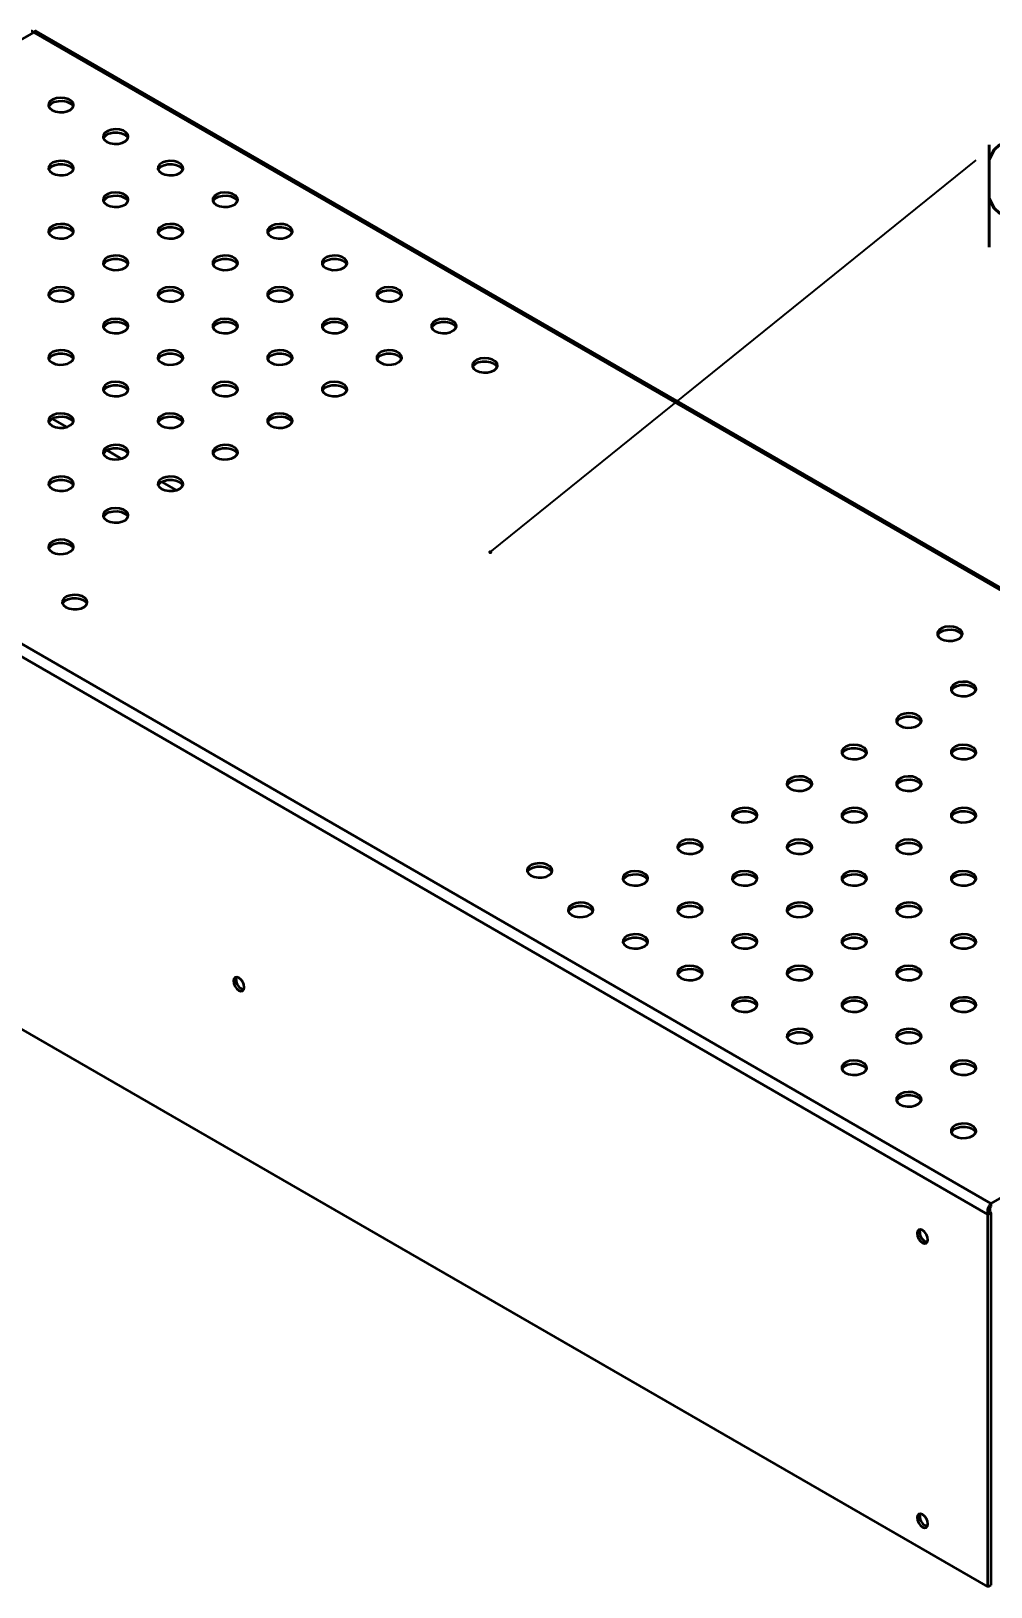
# Model space of a CAD drawing. Header units: millimetres. Extents: x -703 to 1382, y -307 to 590.
# Drawn here: x 76.8 to 324.9, y 187.8 to 590.2 of the extents above; entities that cross this region are included whole.
import ezdxf

# ---------------------------------------------------------------- set-up
doc = ezdxf.new("R2010")
doc.units = ezdxf.units.MM
doc.styles.add('SLDTEXTSTYLE1', font='TXT', dxfattribs={"width": 0.605, "bigfont": 'bigfont'})
doc.dimstyles.new('SLDDIMSTYLE0', dxfattribs={"dimtxt": 0.18, "dimasz": 1, "dimexe": 0, "dimexo": 0.0625, "dimgap": 0, "dimtad": 0, "dimtih": 1, "dimtoh": 1, "dimdec": 0, "dimrnd": 1e-09, "dimzin": 0, "dimdsep": 46, "dimtxsty": 'Standard', "dimblk1": 'DOT', "dimblk2": 'DOT', "dimsah": 1, "dimcen": 0.09, "dimadec": 0, "dimazin": 0, "dimtfac": 1, "dimtdec": 0, "dimtofl": 0, "dimtmove": 0, "dimatfit": 3, "dimldrblk": 'DOT', "dimfxl": 1, "dimfrac": 2, "dimtolj": 1, "dimtzin": 0, "dimarcsym": 0})

# ---------------------------------------------------------------- blocks, each defined once
blk = doc.blocks.new('SW_NOTE_0')
at = {"color": 0, "linetype": 'Continuous', "lineweight": 0, "insert": (0.57, 12.71), "char_height": 26.4583, "attachment_point": 1, "style": 'SLDTEXTSTYLE1'}
blk.add_mtext('parlak yüzey dışarda kalacak', dxfattribs=at)
blk = doc.blocks.new('_Dot')
at = {"color": 0, "linetype": 'ByBlock', "lineweight": -2}
blk.add_line((-0.5, 0), (-1, 0), dxfattribs=at)
at = {"color": 0, "linetype": 'ByBlock', "const_width": 0.5}
blk.add_lwpolyline([(-0.25, 0, 1), (0.25, 0, 1)], format="xyb", close=True, dxfattribs=at)

msp = doc.modelspace()

# ---------------------------------------------------------------- linework, layer by layer
at = {"color": 7, "linetype": 'Continuous', "lineweight": 35}
for p, q in [((-61.13, 509.83), (77.46, 589.84)), ((77.46, 589.84), (463.54, 366.96)), ((464.87, 366.87), (78.13, 590.13)), ((324.19, 284.13), (-63.2, 507.76)), ((324.95, 286.96), (-61.13, 509.83)), ((82.22, 489.93), (85.99, 487.75)), ((96.36, 481.76), (100.13, 479.58)), ((110.5, 473.6), (114.28, 471.42)), ((-63.2, 411.41), (324.19, 187.77)), ((463.54, 366.96), (324.95, 286.96)), ((324.95, 286.96), (324.95, 286.14)), ((324.9, 284.53), (324.19, 284.13)), ((324.19, 187.77), (324.19, 284.13)), ((324.9, 284.53), (324.9, 188.18)), ((324.9, 188.18), (324.19, 187.77))]:
    msp.add_line(p, q, dxfattribs=at)
at = {"color": 7, "linetype": 'Continuous', "lineweight": 35, "flags": 128}
for points in [[(82.23, 569.74), (83.1, 569.38), (84.13, 569.2), (85.2, 569.23), (86.2, 569.45), (87.01, 569.85), (87.56, 570.38), (87.78, 570.99), (87.65, 571.6), (87.18, 572.16), (86.42, 572.59), (85.46, 572.86), (84.4, 572.94), (83.35, 572.81), (82.43, 572.5), (81.74, 572.03), (81.35, 571.45), (81.31, 570.83), (81.61, 570.24), (82.23, 569.74)], [(81.36, 570.66), (81.5, 570.93), (82.05, 571.46), (82.87, 571.86), (83.86, 572.08), (84.93, 572.11), (85.96, 571.93), (86.83, 571.58)], [(86.83, 571.58), (87.45, 571.07), (87.7, 570.66)], [(96.38, 561.57), (97.25, 561.22), (98.27, 561.04), (99.34, 561.06), (100.34, 561.29), (101.15, 561.69), (101.7, 562.22), (101.92, 562.82), (101.79, 563.44), (101.32, 563.99), (100.56, 564.43), (99.6, 564.7), (98.54, 564.78), (97.49, 564.65), (96.57, 564.33), (95.88, 563.86), (95.49, 563.29), (95.45, 562.67), (95.75, 562.08), (96.38, 561.57)], [(95.5, 562.49), (95.65, 562.77), (96.19, 563.3), (97.01, 563.7), (98.01, 563.92), (99.08, 563.95), (100.1, 563.77), (100.97, 563.41)], [(100.97, 563.41), (101.59, 562.91), (101.85, 562.49)], [(82.23, 553.41), (83.1, 553.05), (84.13, 552.88), (85.2, 552.9), (86.2, 553.13), (87.01, 553.52), (87.56, 554.05), (87.78, 554.66), (87.65, 555.27), (87.18, 555.83), (86.42, 556.26), (85.46, 556.54), (84.4, 556.61), (83.35, 556.48), (82.43, 556.17), (81.74, 555.7), (81.35, 555.12), (81.31, 554.5), (81.61, 553.91), (82.23, 553.41)], [(81.36, 554.33), (81.5, 554.6), (82.05, 555.13), (82.87, 555.53), (83.86, 555.76), (84.93, 555.78), (85.96, 555.61), (86.83, 555.25)], [(110.52, 553.41), (111.39, 553.05), (112.41, 552.88), (113.48, 552.9), (114.48, 553.13), (115.3, 553.52), (115.84, 554.05), (116.06, 554.66), (115.93, 555.27), (115.46, 555.83), (114.7, 556.26), (113.74, 556.54), (112.68, 556.61), (111.63, 556.48), (110.72, 556.17), (110.02, 555.7), (109.64, 555.12), (109.59, 554.5), (109.9, 553.91), (110.52, 553.41)], [(109.64, 554.33), (109.79, 554.6), (110.34, 555.13), (111.15, 555.53), (112.15, 555.76), (113.22, 555.78), (114.24, 555.61), (115.11, 555.25)], [(86.83, 555.25), (87.45, 554.74), (87.7, 554.33)], [(115.11, 555.25), (115.74, 554.74), (115.99, 554.33)], [(96.38, 545.25), (97.25, 544.89), (98.27, 544.71), (99.34, 544.74), (100.34, 544.96), (101.15, 545.36), (101.7, 545.89), (101.92, 546.5), (101.79, 547.11), (101.32, 547.66), (100.56, 548.1), (99.6, 548.37), (98.54, 548.45), (97.49, 548.32), (96.57, 548), (95.88, 547.53), (95.49, 546.96), (95.45, 546.34), (95.75, 545.75), (96.38, 545.25)], [(95.5, 546.16), (95.65, 546.44), (96.19, 546.97), (97.01, 547.37), (98.01, 547.59), (99.08, 547.62), (100.1, 547.44), (100.97, 547.08)], [(124.66, 545.25), (125.53, 544.89), (126.56, 544.71), (127.62, 544.74), (128.62, 544.96), (129.44, 545.36), (129.99, 545.89), (130.21, 546.5), (130.07, 547.11), (129.6, 547.66), (128.85, 548.1), (127.89, 548.37), (126.82, 548.45), (125.78, 548.32), (124.86, 548), (124.17, 547.53), (123.78, 546.96), (123.73, 546.34), (124.04, 545.75), (124.66, 545.25)], [(123.79, 546.16), (123.93, 546.44), (124.48, 546.97), (125.29, 547.37), (126.29, 547.59), (127.36, 547.62), (128.39, 547.44), (129.26, 547.08)], [(100.97, 547.08), (101.59, 546.58), (101.85, 546.16)], [(129.26, 547.08), (129.88, 546.58), (130.13, 546.16)], [(82.23, 537.08), (83.1, 536.72), (84.13, 536.55), (85.2, 536.57), (86.2, 536.8), (87.01, 537.2), (87.56, 537.73), (87.78, 538.33), (87.65, 538.94), (87.18, 539.5), (86.42, 539.94), (85.46, 540.21), (84.4, 540.28), (83.35, 540.16), (82.43, 539.84), (81.74, 539.37), (81.35, 538.79), (81.31, 538.18), (81.61, 537.58), (82.23, 537.08)], [(81.36, 538), (81.5, 538.27), (82.05, 538.8), (82.87, 539.2), (83.86, 539.43), (84.93, 539.45), (85.96, 539.28), (86.83, 538.92)], [(110.52, 537.08), (111.39, 536.72), (112.41, 536.55), (113.48, 536.57), (114.48, 536.8), (115.3, 537.2), (115.84, 537.73), (116.06, 538.33), (115.93, 538.94), (115.46, 539.5), (114.7, 539.94), (113.74, 540.21), (112.68, 540.28), (111.63, 540.16), (110.72, 539.84), (110.02, 539.37), (109.64, 538.79), (109.59, 538.18), (109.9, 537.58), (110.52, 537.08)], [(109.64, 538), (109.79, 538.27), (110.34, 538.8), (111.15, 539.2), (112.15, 539.43), (113.22, 539.45), (114.24, 539.28), (115.11, 538.92)], [(138.8, 537.08), (139.67, 536.72), (140.7, 536.55), (141.77, 536.57), (142.76, 536.8), (143.58, 537.2), (144.13, 537.73), (144.35, 538.33), (144.22, 538.94), (143.75, 539.5), (142.99, 539.94), (142.03, 540.21), (140.97, 540.28), (139.92, 540.16), (139, 539.84), (138.31, 539.37), (137.92, 538.79), (137.88, 538.18), (138.18, 537.58), (138.8, 537.08)], [(137.93, 538), (138.07, 538.27), (138.62, 538.8), (139.44, 539.2), (140.43, 539.43), (141.5, 539.45), (142.53, 539.28), (143.4, 538.92)], [(86.83, 538.92), (87.45, 538.42), (87.7, 538)], [(115.11, 538.92), (115.74, 538.42), (115.99, 538)], [(143.4, 538.92), (144.02, 538.42), (144.27, 538)], [(96.38, 528.92), (97.25, 528.56), (98.27, 528.38), (99.34, 528.41), (100.34, 528.63), (101.15, 529.03), (101.7, 529.56), (101.92, 530.17), (101.79, 530.78), (101.32, 531.33), (100.56, 531.77), (99.6, 532.04), (98.54, 532.12), (97.49, 531.99), (96.57, 531.68), (95.88, 531.21), (95.49, 530.63), (95.45, 530.01), (95.75, 529.42), (96.38, 528.92)], [(95.5, 529.84), (95.65, 530.11), (96.19, 530.64), (97.01, 531.04), (98.01, 531.26), (99.08, 531.29), (100.1, 531.11), (100.97, 530.75)], [(124.66, 528.92), (125.53, 528.56), (126.56, 528.38), (127.62, 528.41), (128.62, 528.63), (129.44, 529.03), (129.99, 529.56), (130.21, 530.17), (130.07, 530.78), (129.6, 531.33), (128.85, 531.77), (127.89, 532.04), (126.82, 532.12), (125.78, 531.99), (124.86, 531.68), (124.17, 531.21), (123.78, 530.63), (123.73, 530.01), (124.04, 529.42), (124.66, 528.92)], [(123.79, 529.84), (123.93, 530.11), (124.48, 530.64), (125.29, 531.04), (126.29, 531.26), (127.36, 531.29), (128.39, 531.11), (129.26, 530.75)], [(152.94, 528.92), (153.81, 528.56), (154.84, 528.38), (155.91, 528.41), (156.91, 528.63), (157.72, 529.03), (158.27, 529.56), (158.49, 530.17), (158.36, 530.78), (157.89, 531.33), (157.13, 531.77), (156.17, 532.04), (155.11, 532.12), (154.06, 531.99), (153.14, 531.68), (152.45, 531.21), (152.06, 530.63), (152.02, 530.01), (152.32, 529.42), (152.94, 528.92)], [(152.07, 529.84), (152.21, 530.11), (152.76, 530.64), (153.58, 531.04), (154.58, 531.26), (155.64, 531.29), (156.67, 531.11), (157.54, 530.75)], [(100.97, 530.75), (101.59, 530.25), (101.85, 529.84)], [(129.26, 530.75), (129.88, 530.25), (130.13, 529.84)], [(157.54, 530.75), (158.16, 530.25), (158.41, 529.84)], [(82.23, 520.75), (83.1, 520.4), (84.13, 520.22), (85.2, 520.24), (86.2, 520.47), (87.01, 520.87), (87.56, 521.4), (87.78, 522), (87.65, 522.62), (87.18, 523.17), (86.42, 523.61), (85.46, 523.88), (84.4, 523.96), (83.35, 523.83), (82.43, 523.51), (81.74, 523.04), (81.35, 522.47), (81.31, 521.85), (81.61, 521.26), (82.23, 520.75)], [(81.36, 521.67), (81.5, 521.95), (82.05, 522.48), (82.87, 522.88), (83.86, 523.1), (84.93, 523.13), (85.96, 522.95), (86.83, 522.59)], [(110.52, 520.75), (111.39, 520.4), (112.41, 520.22), (113.48, 520.24), (114.48, 520.47), (115.3, 520.87), (115.84, 521.4), (116.06, 522), (115.93, 522.62), (115.46, 523.17), (114.7, 523.61), (113.74, 523.88), (112.68, 523.96), (111.63, 523.83), (110.72, 523.51), (110.02, 523.04), (109.64, 522.47), (109.59, 521.85), (109.9, 521.26), (110.52, 520.75)], [(109.64, 521.67), (109.79, 521.95), (110.34, 522.48), (111.15, 522.88), (112.15, 523.1), (113.22, 523.13), (114.24, 522.95), (115.11, 522.59)], [(138.8, 520.75), (139.67, 520.4), (140.7, 520.22), (141.77, 520.24), (142.76, 520.47), (143.58, 520.87), (144.13, 521.4), (144.35, 522), (144.22, 522.62), (143.75, 523.17), (142.99, 523.61), (142.03, 523.88), (140.97, 523.96), (139.92, 523.83), (139, 523.51), (138.31, 523.04), (137.92, 522.47), (137.88, 521.85), (138.18, 521.26), (138.8, 520.75)], [(137.93, 521.67), (138.07, 521.95), (138.62, 522.48), (139.44, 522.88), (140.43, 523.1), (141.5, 523.13), (142.53, 522.95), (143.4, 522.59)], [(167.09, 520.75), (167.96, 520.4), (168.98, 520.22), (170.05, 520.24), (171.05, 520.47), (171.86, 520.87), (172.41, 521.4), (172.63, 522), (172.5, 522.62), (172.03, 523.17), (171.27, 523.61), (170.31, 523.88), (169.25, 523.96), (168.2, 523.83), (167.28, 523.51), (166.59, 523.04), (166.2, 522.47), (166.16, 521.85), (166.46, 521.26), (167.09, 520.75)], [(166.21, 521.67), (166.36, 521.95), (166.9, 522.48), (167.72, 522.88), (168.72, 523.1), (169.79, 523.13), (170.81, 522.95), (171.68, 522.59)], [(86.83, 522.59), (87.45, 522.09), (87.7, 521.67)], [(115.11, 522.59), (115.74, 522.09), (115.99, 521.67)], [(143.4, 522.59), (144.02, 522.09), (144.27, 521.67)], [(171.68, 522.59), (172.3, 522.09), (172.56, 521.67)], [(96.38, 512.59), (97.25, 512.23), (98.27, 512.05), (99.34, 512.08), (100.34, 512.3), (101.15, 512.7), (101.7, 513.23), (101.92, 513.84), (101.79, 514.45), (101.32, 515.01), (100.56, 515.44), (99.6, 515.71), (98.54, 515.79), (97.49, 515.66), (96.57, 515.35), (95.88, 514.88), (95.49, 514.3), (95.45, 513.68), (95.75, 513.09), (96.38, 512.59)], [(124.66, 512.59), (125.53, 512.23), (126.56, 512.05), (127.62, 512.08), (128.62, 512.3), (129.44, 512.7), (129.99, 513.23), (130.21, 513.84), (130.07, 514.45), (129.6, 515.01), (128.85, 515.44), (127.89, 515.71), (126.82, 515.79), (125.78, 515.66), (124.86, 515.35), (124.17, 514.88), (123.78, 514.3), (123.73, 513.68), (124.04, 513.09), (124.66, 512.59)], [(152.94, 512.59), (153.81, 512.23), (154.84, 512.05), (155.91, 512.08), (156.91, 512.3), (157.72, 512.7), (158.27, 513.23), (158.49, 513.84), (158.36, 514.45), (157.89, 515.01), (157.13, 515.44), (156.17, 515.71), (155.11, 515.79), (154.06, 515.66), (153.14, 515.35), (152.45, 514.88), (152.06, 514.3), (152.02, 513.68), (152.32, 513.09), (152.94, 512.59)], [(181.23, 512.59), (182.1, 512.23), (183.12, 512.05), (184.19, 512.08), (185.19, 512.3), (186.01, 512.7), (186.55, 513.23), (186.77, 513.84), (186.64, 514.45), (186.17, 515.01), (185.42, 515.44), (184.45, 515.71), (183.39, 515.79), (182.35, 515.66), (181.43, 515.35), (180.73, 514.88), (180.35, 514.3), (180.3, 513.68), (180.61, 513.09), (181.23, 512.59)], [(95.5, 513.51), (95.65, 513.78), (96.19, 514.31), (97.01, 514.71), (98.01, 514.94), (99.08, 514.96), (100.1, 514.79), (100.97, 514.43)], [(100.97, 514.43), (101.59, 513.92), (101.85, 513.51)], [(123.79, 513.51), (123.93, 513.78), (124.48, 514.31), (125.29, 514.71), (126.29, 514.94), (127.36, 514.96), (128.39, 514.79), (129.26, 514.43)], [(129.26, 514.43), (129.88, 513.92), (130.13, 513.51)], [(152.07, 513.51), (152.21, 513.78), (152.76, 514.31), (153.58, 514.71), (154.58, 514.94), (155.64, 514.96), (156.67, 514.79), (157.54, 514.43)], [(157.54, 514.43), (158.16, 513.92), (158.41, 513.51)], [(180.35, 513.51), (180.5, 513.78), (181.05, 514.31), (181.86, 514.71), (182.86, 514.94), (183.93, 514.96), (184.95, 514.79), (185.82, 514.43)], [(185.82, 514.43), (186.45, 513.92), (186.7, 513.51)], [(82.23, 504.43), (83.1, 504.07), (84.13, 503.89), (85.2, 503.92), (86.2, 504.14), (87.01, 504.54), (87.56, 505.07), (87.78, 505.67), (87.65, 506.29), (87.18, 506.84), (86.42, 507.28), (85.46, 507.55), (84.4, 507.63), (83.35, 507.5), (82.43, 507.18), (81.74, 506.71), (81.35, 506.14), (81.31, 505.52), (81.61, 504.93), (82.23, 504.43)], [(110.52, 504.43), (111.39, 504.07), (112.41, 503.89), (113.48, 503.92), (114.48, 504.14), (115.3, 504.54), (115.84, 505.07), (116.06, 505.67), (115.93, 506.29), (115.46, 506.84), (114.7, 507.28), (113.74, 507.55), (112.68, 507.63), (111.63, 507.5), (110.72, 507.18), (110.02, 506.71), (109.64, 506.14), (109.59, 505.52), (109.9, 504.93), (110.52, 504.43)], [(138.8, 504.43), (139.67, 504.07), (140.7, 503.89), (141.77, 503.92), (142.76, 504.14), (143.58, 504.54), (144.13, 505.07), (144.35, 505.67), (144.22, 506.29), (143.75, 506.84), (142.99, 507.28), (142.03, 507.55), (140.97, 507.63), (139.92, 507.5), (139, 507.18), (138.31, 506.71), (137.92, 506.14), (137.88, 505.52), (138.18, 504.93), (138.8, 504.43)], [(167.09, 504.43), (167.96, 504.07), (168.98, 503.89), (170.05, 503.92), (171.05, 504.14), (171.86, 504.54), (172.41, 505.07), (172.63, 505.67), (172.5, 506.29), (172.03, 506.84), (171.27, 507.28), (170.31, 507.55), (169.25, 507.63), (168.2, 507.5), (167.28, 507.18), (166.59, 506.71), (166.2, 506.14), (166.16, 505.52), (166.46, 504.93), (167.09, 504.43)], [(81.36, 505.34), (81.5, 505.62), (82.05, 506.15), (82.87, 506.55), (83.86, 506.77), (84.93, 506.8), (85.96, 506.62), (86.83, 506.26)], [(86.83, 506.26), (87.45, 505.76), (87.7, 505.34)], [(109.64, 505.34), (109.79, 505.62), (110.34, 506.15), (111.15, 506.55), (112.15, 506.77), (113.22, 506.8), (114.24, 506.62), (115.11, 506.26)], [(115.11, 506.26), (115.74, 505.76), (115.99, 505.34)], [(137.93, 505.34), (138.07, 505.62), (138.62, 506.15), (139.44, 506.55), (140.43, 506.77), (141.5, 506.8), (142.53, 506.62), (143.4, 506.26)], [(143.4, 506.26), (144.02, 505.76), (144.27, 505.34)], [(166.21, 505.34), (166.36, 505.62), (166.9, 506.15), (167.72, 506.55), (168.72, 506.77), (169.79, 506.8), (170.81, 506.62), (171.68, 506.26)], [(171.68, 506.26), (172.3, 505.76), (172.56, 505.34)], [(191.84, 502.38), (192.71, 502.03), (193.73, 501.85), (194.8, 501.88), (195.8, 502.1), (196.61, 502.5), (197.16, 503.03), (197.38, 503.63), (197.25, 504.25), (196.78, 504.8), (196.02, 505.24), (195.06, 505.51), (194, 505.59), (192.95, 505.46), (192.03, 505.14), (191.34, 504.67), (190.95, 504.1), (190.91, 503.48), (191.21, 502.89), (191.84, 502.38)], [(190.96, 503.3), (191.11, 503.58), (191.65, 504.11), (192.47, 504.51), (193.47, 504.73), (194.54, 504.76), (195.56, 504.58), (196.43, 504.22)], [(196.43, 504.22), (197.05, 503.72), (197.31, 503.3)], [(96.38, 496.26), (97.25, 495.9), (98.27, 495.73), (99.34, 495.75), (100.34, 495.98), (101.15, 496.38), (101.7, 496.91), (101.92, 497.51), (101.79, 498.12), (101.32, 498.68), (100.56, 499.12), (99.6, 499.39), (98.54, 499.46), (97.49, 499.34), (96.57, 499.02), (95.88, 498.55), (95.49, 497.97), (95.45, 497.36), (95.75, 496.76), (96.38, 496.26)], [(124.66, 496.26), (125.53, 495.9), (126.56, 495.73), (127.62, 495.75), (128.62, 495.98), (129.44, 496.38), (129.99, 496.91), (130.21, 497.51), (130.07, 498.12), (129.6, 498.68), (128.85, 499.12), (127.89, 499.39), (126.82, 499.46), (125.78, 499.34), (124.86, 499.02), (124.17, 498.55), (123.78, 497.97), (123.73, 497.36), (124.04, 496.76), (124.66, 496.26)], [(152.94, 496.26), (153.81, 495.9), (154.84, 495.73), (155.91, 495.75), (156.91, 495.98), (157.72, 496.38), (158.27, 496.91), (158.49, 497.51), (158.36, 498.12), (157.89, 498.68), (157.13, 499.12), (156.17, 499.39), (155.11, 499.46), (154.06, 499.34), (153.14, 499.02), (152.45, 498.55), (152.06, 497.97), (152.02, 497.36), (152.32, 496.76), (152.94, 496.26)], [(95.5, 497.18), (95.65, 497.45), (96.19, 497.98), (97.01, 498.38), (98.01, 498.61), (99.08, 498.63), (100.1, 498.46), (100.97, 498.1)], [(100.97, 498.1), (101.59, 497.6), (101.85, 497.18)], [(123.79, 497.18), (123.93, 497.45), (124.48, 497.98), (125.29, 498.38), (126.29, 498.61), (127.36, 498.63), (128.39, 498.46), (129.26, 498.1)], [(129.26, 498.1), (129.88, 497.6), (130.13, 497.18)], [(152.07, 497.18), (152.21, 497.45), (152.76, 497.98), (153.58, 498.38), (154.58, 498.61), (155.64, 498.63), (156.67, 498.46), (157.54, 498.1)], [(157.54, 498.1), (158.16, 497.6), (158.41, 497.18)], [(82.23, 488.1), (83.1, 487.74), (84.13, 487.56), (85.2, 487.59), (86.2, 487.81), (87.01, 488.21), (87.56, 488.74), (87.78, 489.35), (87.65, 489.96), (87.18, 490.51), (86.42, 490.95), (85.46, 491.22), (84.4, 491.3), (83.35, 491.17), (82.43, 490.86), (81.74, 490.38), (81.35, 489.81), (81.31, 489.19), (81.61, 488.6), (82.23, 488.1)], [(110.52, 488.1), (111.39, 487.74), (112.41, 487.56), (113.48, 487.59), (114.48, 487.81), (115.3, 488.21), (115.84, 488.74), (116.06, 489.35), (115.93, 489.96), (115.46, 490.51), (114.7, 490.95), (113.74, 491.22), (112.68, 491.3), (111.63, 491.17), (110.72, 490.86), (110.02, 490.38), (109.64, 489.81), (109.59, 489.19), (109.9, 488.6), (110.52, 488.1)], [(138.8, 488.1), (139.67, 487.74), (140.7, 487.56), (141.77, 487.59), (142.76, 487.81), (143.58, 488.21), (144.13, 488.74), (144.35, 489.35), (144.22, 489.96), (143.75, 490.51), (142.99, 490.95), (142.03, 491.22), (140.97, 491.3), (139.92, 491.17), (139, 490.86), (138.31, 490.38), (137.92, 489.81), (137.88, 489.19), (138.18, 488.6), (138.8, 488.1)], [(81.36, 489.02), (81.5, 489.29), (82.05, 489.82), (82.87, 490.22), (83.86, 490.44), (84.93, 490.47), (85.96, 490.29), (86.83, 489.93)], [(86.83, 489.93), (87.45, 489.43), (87.7, 489.02)], [(109.64, 489.02), (109.79, 489.29), (110.34, 489.82), (111.15, 490.22), (112.15, 490.44), (113.22, 490.47), (114.24, 490.29), (115.11, 489.93)], [(115.11, 489.93), (115.74, 489.43), (115.99, 489.02)], [(137.93, 489.02), (138.07, 489.29), (138.62, 489.82), (139.44, 490.22), (140.43, 490.44), (141.5, 490.47), (142.53, 490.29), (143.4, 489.93)], [(143.4, 489.93), (144.02, 489.43), (144.27, 489.02)], [(96.38, 479.93), (97.25, 479.57), (98.27, 479.4), (99.34, 479.42), (100.34, 479.65), (101.15, 480.05), (101.7, 480.58), (101.92, 481.18), (101.79, 481.8), (101.32, 482.35), (100.56, 482.79), (99.6, 483.06), (98.54, 483.13), (97.49, 483.01), (96.57, 482.69), (95.88, 482.22), (95.49, 481.65), (95.45, 481.03), (95.75, 480.44), (96.38, 479.93)], [(124.66, 479.93), (125.53, 479.57), (126.56, 479.4), (127.62, 479.42), (128.62, 479.65), (129.44, 480.05), (129.99, 480.58), (130.21, 481.18), (130.07, 481.8), (129.6, 482.35), (128.85, 482.79), (127.89, 483.06), (126.82, 483.13), (125.78, 483.01), (124.86, 482.69), (124.17, 482.22), (123.78, 481.65), (123.73, 481.03), (124.04, 480.44), (124.66, 479.93)], [(95.5, 480.85), (95.65, 481.13), (96.19, 481.66), (97.01, 482.06), (98.01, 482.28), (99.08, 482.31), (100.1, 482.13), (100.97, 481.77)], [(100.97, 481.77), (101.59, 481.27), (101.85, 480.85)], [(123.79, 480.85), (123.93, 481.13), (124.48, 481.66), (125.29, 482.06), (126.29, 482.28), (127.36, 482.31), (128.39, 482.13), (129.26, 481.77)], [(129.26, 481.77), (129.88, 481.27), (130.13, 480.85)], [(82.23, 471.77), (83.1, 471.41), (84.13, 471.23), (85.2, 471.26), (86.2, 471.48), (87.01, 471.88), (87.56, 472.41), (87.78, 473.02), (87.65, 473.63), (87.18, 474.19), (86.42, 474.62), (85.46, 474.89), (84.4, 474.97), (83.35, 474.84), (82.43, 474.53), (81.74, 474.06), (81.35, 473.48), (81.31, 472.86), (81.61, 472.27), (82.23, 471.77)], [(110.52, 471.77), (111.39, 471.41), (112.41, 471.23), (113.48, 471.26), (114.48, 471.48), (115.3, 471.88), (115.84, 472.41), (116.06, 473.02), (115.93, 473.63), (115.46, 474.19), (114.7, 474.62), (113.74, 474.89), (112.68, 474.97), (111.63, 474.84), (110.72, 474.53), (110.02, 474.06), (109.64, 473.48), (109.59, 472.86), (109.9, 472.27), (110.52, 471.77)], [(81.36, 472.69), (81.5, 472.96), (82.05, 473.49), (82.87, 473.89), (83.86, 474.12), (84.93, 474.14), (85.96, 473.97), (86.83, 473.61)], [(86.83, 473.61), (87.45, 473.1), (87.7, 472.69)], [(109.64, 472.69), (109.79, 472.96), (110.34, 473.49), (111.15, 473.89), (112.15, 474.12), (113.22, 474.14), (114.24, 473.97), (115.11, 473.61)], [(115.11, 473.61), (115.74, 473.1), (115.99, 472.69)], [(96.38, 463.61), (97.25, 463.25), (98.27, 463.07), (99.34, 463.1), (100.34, 463.32), (101.15, 463.72), (101.7, 464.25), (101.92, 464.85), (101.79, 465.47), (101.32, 466.02), (100.56, 466.46), (99.6, 466.73), (98.54, 466.81), (97.49, 466.68), (96.57, 466.36), (95.88, 465.89), (95.49, 465.32), (95.45, 464.7), (95.75, 464.11), (96.38, 463.61)], [(95.5, 464.52), (95.65, 464.8), (96.19, 465.33), (97.01, 465.73), (98.01, 465.95), (99.08, 465.98), (100.1, 465.8), (100.97, 465.44)], [(100.97, 465.44), (101.59, 464.94), (101.85, 464.52)], [(82.23, 455.44), (83.1, 455.08), (84.13, 454.91), (85.2, 454.93), (86.2, 455.16), (87.01, 455.56), (87.56, 456.09), (87.78, 456.69), (87.65, 457.3), (87.18, 457.86), (86.42, 458.29), (85.46, 458.57), (84.4, 458.64), (83.35, 458.52), (82.43, 458.2), (81.74, 457.73), (81.35, 457.15), (81.31, 456.54), (81.61, 455.94), (82.23, 455.44)], [(81.36, 456.36), (81.5, 456.63), (82.05, 457.16), (82.87, 457.56), (83.86, 457.79), (84.93, 457.81), (85.96, 457.64), (86.83, 457.28)], [(86.83, 457.28), (87.45, 456.78), (87.7, 456.36)], [(85.77, 441.15), (86.64, 440.8), (87.67, 440.62), (88.73, 440.64), (89.73, 440.87), (90.55, 441.27), (91.09, 441.8), (91.31, 442.4), (91.18, 443.02), (90.71, 443.57), (89.96, 444.01), (88.99, 444.28), (87.93, 444.36), (86.89, 444.23), (85.97, 443.91), (85.28, 443.44), (84.89, 442.87), (84.84, 442.25), (85.15, 441.66), (85.77, 441.15)], [(84.9, 442.07), (85.04, 442.35), (85.59, 442.88), (86.4, 443.28), (87.4, 443.5), (88.47, 443.53), (89.49, 443.35), (90.37, 442.99)], [(90.37, 442.99), (90.99, 442.49), (91.24, 442.07)], [(312.04, 432.99), (312.91, 432.63), (313.94, 432.45), (315.01, 432.48), (316, 432.71), (316.82, 433.1), (317.37, 433.63), (317.59, 434.24), (317.46, 434.85), (316.99, 435.41), (316.23, 435.84), (315.27, 436.11), (314.21, 436.19), (313.16, 436.06), (312.24, 435.75), (311.55, 435.28), (311.16, 434.7), (311.12, 434.08), (311.42, 433.49), (312.04, 432.99)], [(311.17, 433.91), (311.31, 434.18), (311.86, 434.71), (312.68, 435.11), (313.67, 435.34), (314.74, 435.36), (315.77, 435.19), (316.64, 434.83)], [(316.64, 434.83), (317.26, 434.32), (317.51, 433.91)], [(315.58, 418.7), (316.45, 418.34), (317.47, 418.17), (318.54, 418.19), (319.54, 418.42), (320.36, 418.82), (320.9, 419.35), (321.12, 419.95), (320.99, 420.56), (320.52, 421.12), (319.77, 421.56), (318.8, 421.83), (317.74, 421.9), (316.7, 421.78), (315.78, 421.46), (315.08, 420.99), (314.7, 420.41), (314.65, 419.8), (314.96, 419.21), (315.58, 418.7)], [(314.7, 419.62), (314.85, 419.9), (315.4, 420.43), (316.21, 420.82), (317.21, 421.05), (318.28, 421.07), (319.3, 420.9), (320.17, 420.54)], [(320.17, 420.54), (320.8, 420.04), (321.05, 419.62)], [(301.44, 410.54), (302.31, 410.18), (303.33, 410), (304.4, 410.03), (305.4, 410.25), (306.21, 410.65), (306.76, 411.18), (306.98, 411.79), (306.85, 412.4), (306.38, 412.96), (305.62, 413.39), (304.66, 413.66), (303.6, 413.74), (302.55, 413.61), (301.63, 413.3), (300.94, 412.83), (300.55, 412.25), (300.51, 411.63), (300.81, 411.04), (301.44, 410.54)], [(300.56, 411.46), (300.71, 411.73), (301.25, 412.26), (302.07, 412.66), (303.07, 412.89), (304.14, 412.91), (305.16, 412.73), (306.03, 412.38)], [(306.03, 412.38), (306.65, 411.87), (306.91, 411.46)], [(287.29, 402.37), (288.17, 402.02), (289.19, 401.84), (290.26, 401.87), (291.26, 402.09), (292.07, 402.49), (292.62, 403.02), (292.84, 403.62), (292.71, 404.24), (292.24, 404.79), (291.48, 405.23), (290.52, 405.5), (289.46, 405.58), (288.41, 405.45), (287.49, 405.13), (286.8, 404.66), (286.41, 404.09), (286.37, 403.47), (286.67, 402.88), (287.29, 402.37)], [(286.42, 403.29), (286.56, 403.57), (287.11, 404.1), (287.93, 404.5), (288.93, 404.72), (289.99, 404.75), (291.02, 404.57), (291.89, 404.21)], [(291.89, 404.21), (292.51, 403.71), (292.76, 403.29)], [(315.58, 402.37), (316.45, 402.02), (317.47, 401.84), (318.54, 401.87), (319.54, 402.09), (320.36, 402.49), (320.9, 403.02), (321.12, 403.62), (320.99, 404.24), (320.52, 404.79), (319.77, 405.23), (318.8, 405.5), (317.74, 405.58), (316.7, 405.45), (315.78, 405.13), (315.08, 404.66), (314.7, 404.09), (314.65, 403.47), (314.96, 402.88), (315.58, 402.37)], [(314.7, 403.29), (314.85, 403.57), (315.4, 404.1), (316.21, 404.5), (317.21, 404.72), (318.28, 404.75), (319.3, 404.57), (320.17, 404.21)], [(320.17, 404.21), (320.8, 403.71), (321.05, 403.29)], [(273.15, 394.21), (274.02, 393.85), (275.05, 393.68), (276.12, 393.7), (277.11, 393.93), (277.93, 394.32), (278.48, 394.86), (278.7, 395.46), (278.57, 396.07), (278.1, 396.63), (277.34, 397.06), (276.38, 397.34), (275.32, 397.41), (274.27, 397.29), (273.35, 396.97), (272.66, 396.5), (272.27, 395.92), (272.23, 395.31), (272.53, 394.71), (273.15, 394.21)], [(272.28, 395.13), (272.42, 395.4), (272.97, 395.93), (273.79, 396.33), (274.78, 396.56), (275.85, 396.58), (276.88, 396.41), (277.75, 396.05)], [(277.75, 396.05), (278.37, 395.54), (278.62, 395.13)], [(301.44, 394.21), (302.31, 393.85), (303.33, 393.68), (304.4, 393.7), (305.4, 393.93), (306.21, 394.32), (306.76, 394.86), (306.98, 395.46), (306.85, 396.07), (306.38, 396.63), (305.62, 397.06), (304.66, 397.34), (303.6, 397.41), (302.55, 397.29), (301.63, 396.97), (300.94, 396.5), (300.55, 395.92), (300.51, 395.31), (300.81, 394.71), (301.44, 394.21)], [(300.56, 395.13), (300.71, 395.4), (301.25, 395.93), (302.07, 396.33), (303.07, 396.56), (304.14, 396.58), (305.16, 396.41), (306.03, 396.05)], [(306.03, 396.05), (306.65, 395.54), (306.91, 395.13)], [(259.01, 386.05), (259.88, 385.69), (260.91, 385.51), (261.98, 385.54), (262.97, 385.76), (263.79, 386.16), (264.34, 386.69), (264.56, 387.3), (264.42, 387.91), (263.95, 388.46), (263.2, 388.9), (262.24, 389.17), (261.17, 389.25), (260.13, 389.12), (259.21, 388.8), (258.52, 388.33), (258.13, 387.76), (258.08, 387.14), (258.39, 386.55), (259.01, 386.05)], [(258.14, 386.97), (258.28, 387.24), (258.83, 387.77), (259.64, 388.17), (260.64, 388.39), (261.71, 388.42), (262.74, 388.24), (263.61, 387.88)], [(263.61, 387.88), (264.23, 387.38), (264.48, 386.97)], [(287.29, 386.05), (288.17, 385.69), (289.19, 385.51), (290.26, 385.54), (291.26, 385.76), (292.07, 386.16), (292.62, 386.69), (292.84, 387.3), (292.71, 387.91), (292.24, 388.46), (291.48, 388.9), (290.52, 389.17), (289.46, 389.25), (288.41, 389.12), (287.49, 388.8), (286.8, 388.33), (286.41, 387.76), (286.37, 387.14), (286.67, 386.55), (287.29, 386.05)], [(286.42, 386.97), (286.56, 387.24), (287.11, 387.77), (287.93, 388.17), (288.93, 388.39), (289.99, 388.42), (291.02, 388.24), (291.89, 387.88)], [(291.89, 387.88), (292.51, 387.38), (292.76, 386.97)], [(315.58, 386.05), (316.45, 385.69), (317.47, 385.51), (318.54, 385.54), (319.54, 385.76), (320.36, 386.16), (320.9, 386.69), (321.12, 387.3), (320.99, 387.91), (320.52, 388.46), (319.77, 388.9), (318.8, 389.17), (317.74, 389.25), (316.7, 389.12), (315.78, 388.8), (315.08, 388.33), (314.7, 387.76), (314.65, 387.14), (314.96, 386.55), (315.58, 386.05)], [(314.7, 386.97), (314.85, 387.24), (315.4, 387.77), (316.21, 388.17), (317.21, 388.39), (318.28, 388.42), (319.3, 388.24), (320.17, 387.88)], [(320.17, 387.88), (320.8, 387.38), (321.05, 386.97)], [(244.87, 377.88), (245.74, 377.52), (246.76, 377.35), (247.83, 377.37), (248.83, 377.6), (249.65, 378), (250.19, 378.53), (250.41, 379.13), (250.28, 379.74), (249.81, 380.3), (249.05, 380.74), (248.09, 381.01), (247.03, 381.08), (245.98, 380.96), (245.07, 380.64), (244.37, 380.17), (243.99, 379.59), (243.94, 378.98), (244.25, 378.39), (244.87, 377.88)], [(243.99, 378.8), (244.14, 379.07), (244.69, 379.61), (245.5, 380), (246.5, 380.23), (247.57, 380.25), (248.59, 380.08), (249.46, 379.72)], [(249.46, 379.72), (250.09, 379.22), (250.34, 378.8)], [(273.15, 377.88), (274.02, 377.52), (275.05, 377.35), (276.12, 377.37), (277.11, 377.6), (277.93, 378), (278.48, 378.53), (278.7, 379.13), (278.57, 379.74), (278.1, 380.3), (277.34, 380.74), (276.38, 381.01), (275.32, 381.08), (274.27, 380.96), (273.35, 380.64), (272.66, 380.17), (272.27, 379.59), (272.23, 378.98), (272.53, 378.39), (273.15, 377.88)], [(272.28, 378.8), (272.42, 379.07), (272.97, 379.61), (273.79, 380), (274.78, 380.23), (275.85, 380.25), (276.88, 380.08), (277.75, 379.72)], [(277.75, 379.72), (278.37, 379.22), (278.62, 378.8)], [(301.44, 377.88), (302.31, 377.52), (303.33, 377.35), (304.4, 377.37), (305.4, 377.6), (306.21, 378), (306.76, 378.53), (306.98, 379.13), (306.85, 379.74), (306.38, 380.3), (305.62, 380.74), (304.66, 381.01), (303.6, 381.08), (302.55, 380.96), (301.63, 380.64), (300.94, 380.17), (300.55, 379.59), (300.51, 378.98), (300.81, 378.39), (301.44, 377.88)], [(300.56, 378.8), (300.71, 379.07), (301.25, 379.61), (302.07, 380), (303.07, 380.23), (304.14, 380.25), (305.16, 380.08), (306.03, 379.72)], [(306.03, 379.72), (306.65, 379.22), (306.91, 378.8)], [(205.98, 371.76), (206.85, 371.4), (207.87, 371.22), (208.94, 371.25), (209.94, 371.47), (210.76, 371.87), (211.3, 372.4), (211.52, 373.01), (211.39, 373.62), (210.92, 374.18), (210.16, 374.61), (209.2, 374.88), (208.14, 374.96), (207.09, 374.83), (206.17, 374.52), (205.48, 374.05), (205.09, 373.47), (205.05, 372.85), (205.36, 372.26), (205.98, 371.76)], [(205.1, 372.68), (205.25, 372.95), (205.8, 373.48), (206.61, 373.88), (207.61, 374.11), (208.68, 374.13), (209.7, 373.96), (210.57, 373.6)], [(210.57, 373.6), (211.2, 373.09), (211.45, 372.68)], [(230.73, 369.72), (231.6, 369.36), (232.62, 369.18), (233.69, 369.21), (234.69, 369.43), (235.5, 369.83), (236.05, 370.36), (236.27, 370.97), (236.14, 371.58), (235.67, 372.14), (234.91, 372.57), (233.95, 372.84), (232.89, 372.92), (231.84, 372.79), (230.92, 372.48), (230.23, 372.01), (229.84, 371.43), (229.8, 370.81), (230.1, 370.22), (230.73, 369.72)], [(229.85, 370.64), (230, 370.91), (230.54, 371.44), (231.36, 371.84), (232.36, 372.06), (233.43, 372.09), (234.45, 371.91), (235.32, 371.56)], [(235.32, 371.56), (235.94, 371.05), (236.2, 370.64)], [(259.01, 369.72), (259.88, 369.36), (260.91, 369.18), (261.98, 369.21), (262.97, 369.43), (263.79, 369.83), (264.34, 370.36), (264.56, 370.97), (264.42, 371.58), (263.95, 372.14), (263.2, 372.57), (262.24, 372.84), (261.17, 372.92), (260.13, 372.79), (259.21, 372.48), (258.52, 372.01), (258.13, 371.43), (258.08, 370.81), (258.39, 370.22), (259.01, 369.72)], [(258.14, 370.64), (258.28, 370.91), (258.83, 371.44), (259.64, 371.84), (260.64, 372.06), (261.71, 372.09), (262.74, 371.91), (263.61, 371.56)], [(263.61, 371.56), (264.23, 371.05), (264.48, 370.64)], [(287.29, 369.72), (288.17, 369.36), (289.19, 369.18), (290.26, 369.21), (291.26, 369.43), (292.07, 369.83), (292.62, 370.36), (292.84, 370.97), (292.71, 371.58), (292.24, 372.14), (291.48, 372.57), (290.52, 372.84), (289.46, 372.92), (288.41, 372.79), (287.49, 372.48), (286.8, 372.01), (286.41, 371.43), (286.37, 370.81), (286.67, 370.22), (287.29, 369.72)], [(286.42, 370.64), (286.56, 370.91), (287.11, 371.44), (287.93, 371.84), (288.93, 372.06), (289.99, 372.09), (291.02, 371.91), (291.89, 371.56)], [(291.89, 371.56), (292.51, 371.05), (292.76, 370.64)], [(315.58, 369.72), (316.45, 369.36), (317.47, 369.18), (318.54, 369.21), (319.54, 369.43), (320.36, 369.83), (320.9, 370.36), (321.12, 370.97), (320.99, 371.58), (320.52, 372.14), (319.77, 372.57), (318.8, 372.84), (317.74, 372.92), (316.7, 372.79), (315.78, 372.48), (315.08, 372.01), (314.7, 371.43), (314.65, 370.81), (314.96, 370.22), (315.58, 369.72)], [(314.7, 370.64), (314.85, 370.91), (315.4, 371.44), (316.21, 371.84), (317.21, 372.06), (318.28, 372.09), (319.3, 371.91), (320.17, 371.56)], [(320.17, 371.56), (320.8, 371.05), (321.05, 370.64)], [(216.58, 361.55), (217.45, 361.2), (218.48, 361.02), (219.55, 361.04), (220.55, 361.27), (221.36, 361.67), (221.91, 362.2), (222.13, 362.8), (222, 363.42), (221.53, 363.97), (220.77, 364.41), (219.81, 364.68), (218.75, 364.76), (217.7, 364.63), (216.78, 364.31), (216.09, 363.84), (215.7, 363.27), (215.66, 362.65), (215.96, 362.06), (216.58, 361.55)], [(215.71, 362.47), (215.85, 362.75), (216.4, 363.28), (217.22, 363.68), (218.21, 363.9), (219.28, 363.93), (220.31, 363.75), (221.18, 363.39)], [(221.18, 363.39), (221.8, 362.89), (222.05, 362.47)], [(244.87, 361.55), (245.74, 361.2), (246.76, 361.02), (247.83, 361.04), (248.83, 361.27), (249.65, 361.67), (250.19, 362.2), (250.41, 362.8), (250.28, 363.42), (249.81, 363.97), (249.05, 364.41), (248.09, 364.68), (247.03, 364.76), (245.98, 364.63), (245.07, 364.31), (244.37, 363.84), (243.99, 363.27), (243.94, 362.65), (244.25, 362.06), (244.87, 361.55)], [(243.99, 362.47), (244.14, 362.75), (244.69, 363.28), (245.5, 363.68), (246.5, 363.9), (247.57, 363.93), (248.59, 363.75), (249.46, 363.39)], [(249.46, 363.39), (250.09, 362.89), (250.34, 362.47)], [(273.15, 361.55), (274.02, 361.2), (275.05, 361.02), (276.12, 361.04), (277.11, 361.27), (277.93, 361.67), (278.48, 362.2), (278.7, 362.8), (278.57, 363.42), (278.1, 363.97), (277.34, 364.41), (276.38, 364.68), (275.32, 364.76), (274.27, 364.63), (273.35, 364.31), (272.66, 363.84), (272.27, 363.27), (272.23, 362.65), (272.53, 362.06), (273.15, 361.55)], [(272.28, 362.47), (272.42, 362.75), (272.97, 363.28), (273.79, 363.68), (274.78, 363.9), (275.85, 363.93), (276.88, 363.75), (277.75, 363.39)], [(277.75, 363.39), (278.37, 362.89), (278.62, 362.47)], [(301.44, 361.55), (302.31, 361.2), (303.33, 361.02), (304.4, 361.04), (305.4, 361.27), (306.21, 361.67), (306.76, 362.2), (306.98, 362.8), (306.85, 363.42), (306.38, 363.97), (305.62, 364.41), (304.66, 364.68), (303.6, 364.76), (302.55, 364.63), (301.63, 364.31), (300.94, 363.84), (300.55, 363.27), (300.51, 362.65), (300.81, 362.06), (301.44, 361.55)], [(300.56, 362.47), (300.71, 362.75), (301.25, 363.28), (302.07, 363.68), (303.07, 363.9), (304.14, 363.93), (305.16, 363.75), (306.03, 363.39)], [(306.03, 363.39), (306.65, 362.89), (306.91, 362.47)], [(230.73, 353.39), (231.6, 353.03), (232.62, 352.86), (233.69, 352.88), (234.69, 353.11), (235.5, 353.5), (236.05, 354.03), (236.27, 354.64), (236.14, 355.25), (235.67, 355.81), (234.91, 356.24), (233.95, 356.52), (232.89, 356.59), (231.84, 356.46), (230.92, 356.15), (230.23, 355.68), (229.84, 355.1), (229.8, 354.48), (230.1, 353.89), (230.73, 353.39)], [(229.85, 354.31), (230, 354.58), (230.54, 355.11), (231.36, 355.51), (232.36, 355.74), (233.43, 355.76), (234.45, 355.59), (235.32, 355.23)], [(235.32, 355.23), (235.94, 354.72), (236.2, 354.31)], [(259.01, 353.39), (259.88, 353.03), (260.91, 352.86), (261.98, 352.88), (262.97, 353.11), (263.79, 353.5), (264.34, 354.03), (264.56, 354.64), (264.42, 355.25), (263.95, 355.81), (263.2, 356.24), (262.24, 356.52), (261.17, 356.59), (260.13, 356.46), (259.21, 356.15), (258.52, 355.68), (258.13, 355.1), (258.08, 354.48), (258.39, 353.89), (259.01, 353.39)], [(258.14, 354.31), (258.28, 354.58), (258.83, 355.11), (259.64, 355.51), (260.64, 355.74), (261.71, 355.76), (262.74, 355.59), (263.61, 355.23)], [(263.61, 355.23), (264.23, 354.72), (264.48, 354.31)], [(287.29, 353.39), (288.17, 353.03), (289.19, 352.86), (290.26, 352.88), (291.26, 353.11), (292.07, 353.5), (292.62, 354.03), (292.84, 354.64), (292.71, 355.25), (292.24, 355.81), (291.48, 356.24), (290.52, 356.52), (289.46, 356.59), (288.41, 356.46), (287.49, 356.15), (286.8, 355.68), (286.41, 355.1), (286.37, 354.48), (286.67, 353.89), (287.29, 353.39)], [(286.42, 354.31), (286.56, 354.58), (287.11, 355.11), (287.93, 355.51), (288.93, 355.74), (289.99, 355.76), (291.02, 355.59), (291.89, 355.23)], [(291.89, 355.23), (292.51, 354.72), (292.76, 354.31)], [(315.58, 353.39), (316.45, 353.03), (317.47, 352.86), (318.54, 352.88), (319.54, 353.11), (320.36, 353.5), (320.9, 354.03), (321.12, 354.64), (320.99, 355.25), (320.52, 355.81), (319.77, 356.24), (318.8, 356.52), (317.74, 356.59), (316.7, 356.46), (315.78, 356.15), (315.08, 355.68), (314.7, 355.1), (314.65, 354.48), (314.96, 353.89), (315.58, 353.39)], [(314.7, 354.31), (314.85, 354.58), (315.4, 355.11), (316.21, 355.51), (317.21, 355.74), (318.28, 355.76), (319.3, 355.59), (320.17, 355.23)], [(320.17, 355.23), (320.8, 354.72), (321.05, 354.31)], [(244.87, 345.23), (245.74, 344.87), (246.76, 344.69), (247.83, 344.72), (248.83, 344.94), (249.65, 345.34), (250.19, 345.87), (250.41, 346.48), (250.28, 347.09), (249.81, 347.64), (249.05, 348.08), (248.09, 348.35), (247.03, 348.43), (245.98, 348.3), (245.07, 347.98), (244.37, 347.51), (243.99, 346.94), (243.94, 346.32), (244.25, 345.73), (244.87, 345.23)], [(243.99, 346.14), (244.14, 346.42), (244.69, 346.95), (245.5, 347.35), (246.5, 347.57), (247.57, 347.6), (248.59, 347.42), (249.46, 347.06)], [(249.46, 347.06), (250.09, 346.56), (250.34, 346.14)], [(273.15, 345.23), (274.02, 344.87), (275.05, 344.69), (276.12, 344.72), (277.11, 344.94), (277.93, 345.34), (278.48, 345.87), (278.7, 346.48), (278.57, 347.09), (278.1, 347.64), (277.34, 348.08), (276.38, 348.35), (275.32, 348.43), (274.27, 348.3), (273.35, 347.98), (272.66, 347.51), (272.27, 346.94), (272.23, 346.32), (272.53, 345.73), (273.15, 345.23)], [(272.28, 346.14), (272.42, 346.42), (272.97, 346.95), (273.79, 347.35), (274.78, 347.57), (275.85, 347.6), (276.88, 347.42), (277.75, 347.06)], [(277.75, 347.06), (278.37, 346.56), (278.62, 346.14)], [(301.44, 345.23), (302.31, 344.87), (303.33, 344.69), (304.4, 344.72), (305.4, 344.94), (306.21, 345.34), (306.76, 345.87), (306.98, 346.48), (306.85, 347.09), (306.38, 347.64), (305.62, 348.08), (304.66, 348.35), (303.6, 348.43), (302.55, 348.3), (301.63, 347.98), (300.94, 347.51), (300.55, 346.94), (300.51, 346.32), (300.81, 345.73), (301.44, 345.23)], [(300.56, 346.14), (300.71, 346.42), (301.25, 346.95), (302.07, 347.35), (303.07, 347.57), (304.14, 347.6), (305.16, 347.42), (306.03, 347.06)], [(306.03, 347.06), (306.65, 346.56), (306.91, 346.14)], [(131.91, 342.87), (131.8, 343.56), (131.49, 344.26), (131.03, 344.88), (130.49, 345.32), (129.95, 345.51), (129.49, 345.42), (129.19, 345.07), (129.08, 344.5), (129.19, 343.82), (129.49, 343.11), (129.95, 342.49), (130.49, 342.05), (131.03, 341.87), (131.49, 341.95), (131.8, 342.31), (131.91, 342.87)], [(129.79, 344.91), (129.89, 345.47), (129.91, 345.51)], [(259.01, 337.06), (259.88, 336.7), (260.91, 336.53), (261.98, 336.55), (262.97, 336.78), (263.79, 337.18), (264.34, 337.71), (264.56, 338.31), (264.42, 338.92), (263.95, 339.48), (263.2, 339.92), (262.24, 340.19), (261.17, 340.26), (260.13, 340.14), (259.21, 339.82), (258.52, 339.35), (258.13, 338.77), (258.08, 338.16), (258.39, 337.56), (259.01, 337.06)], [(258.14, 337.98), (258.28, 338.25), (258.83, 338.78), (259.64, 339.18), (260.64, 339.41), (261.71, 339.43), (262.74, 339.26), (263.61, 338.9)], [(263.61, 338.9), (264.23, 338.4), (264.48, 337.98)], [(287.29, 337.06), (288.17, 336.7), (289.19, 336.53), (290.26, 336.55), (291.26, 336.78), (292.07, 337.18), (292.62, 337.71), (292.84, 338.31), (292.71, 338.92), (292.24, 339.48), (291.48, 339.92), (290.52, 340.19), (289.46, 340.26), (288.41, 340.14), (287.49, 339.82), (286.8, 339.35), (286.41, 338.77), (286.37, 338.16), (286.67, 337.56), (287.29, 337.06)], [(286.42, 337.98), (286.56, 338.25), (287.11, 338.78), (287.93, 339.18), (288.93, 339.41), (289.99, 339.43), (291.02, 339.26), (291.89, 338.9)], [(291.89, 338.9), (292.51, 338.4), (292.76, 337.98)], [(315.58, 337.06), (316.45, 336.7), (317.47, 336.53), (318.54, 336.55), (319.54, 336.78), (320.36, 337.18), (320.9, 337.71), (321.12, 338.31), (320.99, 338.92), (320.52, 339.48), (319.77, 339.92), (318.8, 340.19), (317.74, 340.26), (316.7, 340.14), (315.78, 339.82), (315.08, 339.35), (314.7, 338.77), (314.65, 338.16), (314.96, 337.56), (315.58, 337.06)], [(314.7, 337.98), (314.85, 338.25), (315.4, 338.78), (316.21, 339.18), (317.21, 339.41), (318.28, 339.43), (319.3, 339.26), (320.17, 338.9)], [(320.17, 338.9), (320.8, 338.4), (321.05, 337.98)], [(273.15, 328.9), (274.02, 328.54), (275.05, 328.36), (276.12, 328.39), (277.11, 328.61), (277.93, 329.01), (278.48, 329.54), (278.7, 330.15), (278.57, 330.76), (278.1, 331.31), (277.34, 331.75), (276.38, 332.02), (275.32, 332.1), (274.27, 331.97), (273.35, 331.66), (272.66, 331.19), (272.27, 330.61), (272.23, 329.99), (272.53, 329.4), (273.15, 328.9)], [(272.28, 329.82), (272.42, 330.09), (272.97, 330.62), (273.79, 331.02), (274.78, 331.24), (275.85, 331.27), (276.88, 331.09), (277.75, 330.73)], [(277.75, 330.73), (278.37, 330.23), (278.62, 329.82)], [(301.44, 328.9), (302.31, 328.54), (303.33, 328.36), (304.4, 328.39), (305.4, 328.61), (306.21, 329.01), (306.76, 329.54), (306.98, 330.15), (306.85, 330.76), (306.38, 331.31), (305.62, 331.75), (304.66, 332.02), (303.6, 332.1), (302.55, 331.97), (301.63, 331.66), (300.94, 331.19), (300.55, 330.61), (300.51, 329.99), (300.81, 329.4), (301.44, 328.9)], [(300.56, 329.82), (300.71, 330.09), (301.25, 330.62), (302.07, 331.02), (303.07, 331.24), (304.14, 331.27), (305.16, 331.09), (306.03, 330.73)], [(306.03, 330.73), (306.65, 330.23), (306.91, 329.82)], [(287.29, 320.73), (288.17, 320.38), (289.19, 320.2), (290.26, 320.22), (291.26, 320.45), (292.07, 320.85), (292.62, 321.38), (292.84, 321.98), (292.71, 322.6), (292.24, 323.15), (291.48, 323.59), (290.52, 323.86), (289.46, 323.94), (288.41, 323.81), (287.49, 323.49), (286.8, 323.02), (286.41, 322.45), (286.37, 321.83), (286.67, 321.24), (287.29, 320.73)], [(286.42, 321.65), (286.56, 321.93), (287.11, 322.46), (287.93, 322.86), (288.93, 323.08), (289.99, 323.11), (291.02, 322.93), (291.89, 322.57)], [(291.89, 322.57), (292.51, 322.07), (292.76, 321.65)], [(315.58, 320.73), (316.45, 320.38), (317.47, 320.2), (318.54, 320.22), (319.54, 320.45), (320.36, 320.85), (320.9, 321.38), (321.12, 321.98), (320.99, 322.6), (320.52, 323.15), (319.77, 323.59), (318.8, 323.86), (317.74, 323.94), (316.7, 323.81), (315.78, 323.49), (315.08, 323.02), (314.7, 322.45), (314.65, 321.83), (314.96, 321.24), (315.58, 320.73)], [(314.7, 321.65), (314.85, 321.93), (315.4, 322.46), (316.21, 322.86), (317.21, 323.08), (318.28, 323.11), (319.3, 322.93), (320.17, 322.57)], [(320.17, 322.57), (320.8, 322.07), (321.05, 321.65)], [(301.44, 312.57), (302.31, 312.21), (303.33, 312.03), (304.4, 312.06), (305.4, 312.28), (306.21, 312.68), (306.76, 313.21), (306.98, 313.82), (306.85, 314.43), (306.38, 314.99), (305.62, 315.42), (304.66, 315.69), (303.6, 315.77), (302.55, 315.64), (301.63, 315.33), (300.94, 314.86), (300.55, 314.28), (300.51, 313.66), (300.81, 313.07), (301.44, 312.57)], [(300.56, 313.49), (300.71, 313.76), (301.25, 314.29), (302.07, 314.69), (303.07, 314.92), (304.14, 314.94), (305.16, 314.77), (306.03, 314.41)], [(306.03, 314.41), (306.65, 313.9), (306.91, 313.49)], [(315.58, 304.41), (316.45, 304.05), (317.47, 303.87), (318.54, 303.9), (319.54, 304.12), (320.36, 304.52), (320.9, 305.05), (321.12, 305.65), (320.99, 306.27), (320.52, 306.82), (319.77, 307.26), (318.8, 307.53), (317.74, 307.61), (316.7, 307.48), (315.78, 307.16), (315.08, 306.69), (314.7, 306.12), (314.65, 305.5), (314.96, 304.91), (315.58, 304.41)], [(314.7, 305.32), (314.85, 305.6), (315.4, 306.13), (316.21, 306.53), (317.21, 306.75), (318.28, 306.78), (319.3, 306.6), (320.17, 306.24)], [(320.17, 306.24), (320.8, 305.74), (321.05, 305.32)], [(308.68, 277.56), (308.58, 278.25), (308.27, 278.96), (307.81, 279.58), (307.27, 280.01), (306.73, 280.2), (306.27, 280.11), (305.96, 279.76), (305.86, 279.2), (305.96, 278.51), (306.27, 277.8), (306.73, 277.18), (307.27, 276.75), (307.81, 276.56), (308.27, 276.65), (308.58, 277), (308.68, 277.56)], [(306.56, 279.6), (306.67, 280.17), (306.69, 280.2)], [(308.68, 204.07), (308.58, 204.76), (308.27, 205.47), (307.81, 206.09), (307.27, 206.52), (306.73, 206.71), (306.27, 206.62), (305.96, 206.27), (305.86, 205.71), (305.96, 205.02), (306.27, 204.31), (306.73, 203.69), (307.27, 203.26), (307.81, 203.07), (308.27, 203.16), (308.58, 203.51), (308.68, 204.07)], [(306.56, 206.12), (306.67, 206.68), (306.69, 206.72)]]:
    msp.add_lwpolyline(points, dxfattribs=at)
at = {"color": 7, "linetype": 'Continuous', "lineweight": 35}
for centre in [(132.37, 344.79), (309.15, 279.48), (309.15, 205.99)]:
    msp.add_arc(centre, 2.59, 177.2916, 256.8758, dxfattribs=at)
for points, knots in [([(77.46, 589.84), (77.33, 589.96), (77.06, 590.19), (76.88, 590.15), (76.79, 590.13)], [0, 0, 0, 0, 0.500051, 1, 1, 1, 1]), ([(78.13, 590.13), (78.04, 590.15), (77.86, 590.19), (77.59, 589.96), (77.46, 589.84)], [0, 0, 0, 0, 0.4999489, 1, 1, 1, 1]), ([(324.19, 284.13), (324.14, 284.37), (324.12, 284.64), (324.15, 285.18), (324.2, 285.45), (324.35, 285.97), (324.45, 286.21), (324.69, 286.64), (324.82, 286.82), (324.95, 286.96)], [0, 0, 0, 0, 0.25, 0.25, 0.5, 0.5, 0.75, 0.75, 1, 1, 1, 1]), ([(324.9, 284.53), (324.84, 284.67), (324.81, 284.82), (324.77, 285.12), (324.77, 285.28), (324.79, 285.57), (324.81, 285.7), (324.87, 285.95), (324.91, 286.05), (324.95, 286.14)], [0, 0, 0, 0, 0.25, 0.25, 0.5, 0.5, 0.75, 0.75, 1, 1, 1, 1])]:
    msp.add_open_spline(points, degree=3, knots=knots, dxfattribs=at)

# ---------------------------------------------------------------- block references
at = {"color": 7, "linetype": 'Continuous', "lineweight": 0}
msp.add_blockref('SW_NOTE_0', (321.15, 556.83), dxfattribs=at)

# ---------------------------------------------------------------- leaders
msp.add_leader([(195.52, 455.42), (321.15, 556.83)], dimstyle='SLDDIMSTYLE0', dxfattribs=at)

doc.saveas('drawing.dxf')
